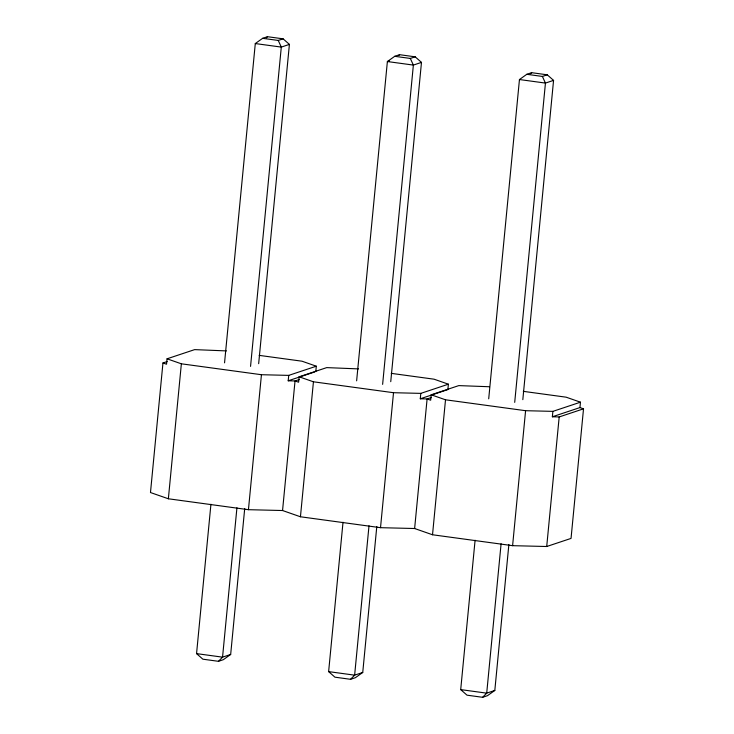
<?xml version="1.0" encoding="UTF-8"?>
<svg xmlns="http://www.w3.org/2000/svg" width="734" height="734" viewBox="0 0 734 734"><rect width="100%" height="100%" fill="white"/><g stroke="black" fill="none" stroke-linecap="round" stroke-linejoin="round"><path stroke-width="1.1" d="M167.187 361.55L162.957 362.963L150.479 492.532L168.361 498.781L248.441 509.69L282.553 510.525L300.445 516.773L380.515 527.682L414.627 528.517L432.519 534.765L512.598 545.674L546.711 546.509L571.043 538.407L583.521 408.829L579.943 407.581L552.363 416.774L552.885 411.37L580.466 402.186L579.943 407.581M226.439 350.907L194.638 349.623L167.049 358.807L166.535 364.211L162.957 362.963M168.361 498.781L181.362 363.807L167.049 358.807M244.716 508.497L230.669 654.462L223.32 659.692L218.457 661.316L202.859 659.187L196.556 653.618L210.933 504.24M224.549 362.844L255.294 43.554L262.634 38.324L267.506 36.7L283.104 38.829L289.407 44.389L258.662 363.679M236.935 507.781L222.549 657.159L218.457 661.316M250.551 366.385L281.296 47.095L278.241 40.443L262.634 38.324M248.441 509.69L261.442 374.716L288.728 375.386L316.308 366.202L315.794 371.597M358.513 368.899L326.713 367.615L299.133 376.799L298.61 382.203L295.031 380.955L288.205 380.781L288.728 375.386M282.553 510.525L295.031 380.955L299.261 379.542M300.445 516.773L313.436 381.799L299.133 376.799M376.799 526.498L362.743 672.454L355.403 677.684L350.531 679.308L334.933 677.179L328.63 671.619L343.017 522.232M356.632 380.836L387.378 61.546L394.718 56.316L399.58 54.692L415.187 56.821L421.481 62.381L390.745 381.671M369.009 525.773L354.632 675.161L350.531 679.308M382.625 384.377L413.37 65.087L410.315 58.436L394.718 56.316M380.515 527.682L393.516 392.708L420.802 393.378L448.391 384.194L447.868 389.589L420.288 398.782L420.802 393.378M414.627 528.517L427.105 398.947L431.344 397.534M489.459 386.745L458.787 385.607L431.207 394.8L430.684 400.195L427.105 398.947L420.288 398.782M432.519 534.765L445.51 399.791L431.207 394.8M508.873 544.49L494.817 690.446L487.477 695.676L482.605 697.3L467.007 695.171L460.704 689.611L475.091 540.224M488.706 398.828L519.452 79.538L526.792 74.308L531.664 72.684L547.261 74.813L553.564 80.382L522.819 399.663M501.093 543.766L486.706 693.153L482.605 697.3M514.708 402.37L545.445 83.08L542.389 76.437L526.792 74.308M512.598 545.674L525.59 410.701L552.885 411.37M546.711 546.509L559.189 416.94L583.521 408.829M266.424 37.801L267.506 36.7M398.773 55.518L399.58 54.692M530.609 73.758L531.664 72.684M278.241 40.443L283.104 38.829M289.407 44.389L281.296 47.095L255.294 43.554M389.405 60.867L387.378 61.546L413.37 65.087L421.481 62.381M410.315 58.436L415.187 56.821M542.389 76.437L547.261 74.813M553.564 80.382L545.445 83.08L519.452 79.538M288.205 380.781L314.73 371.954M230.669 654.462L222.549 657.159L196.556 653.618M362.743 672.454L354.632 675.161L328.63 671.619M494.817 690.446L486.706 693.153L460.704 689.611M552.363 416.774L559.189 416.94M259.148 355.366L302.004 361.201L316.308 366.202M391.222 373.358L434.078 379.194L448.391 384.194M523.296 391.35L566.153 397.186L580.466 402.186M181.362 363.807L261.442 374.716M313.436 381.799L393.516 392.708M445.51 399.791L525.59 410.701"/></g></svg>
